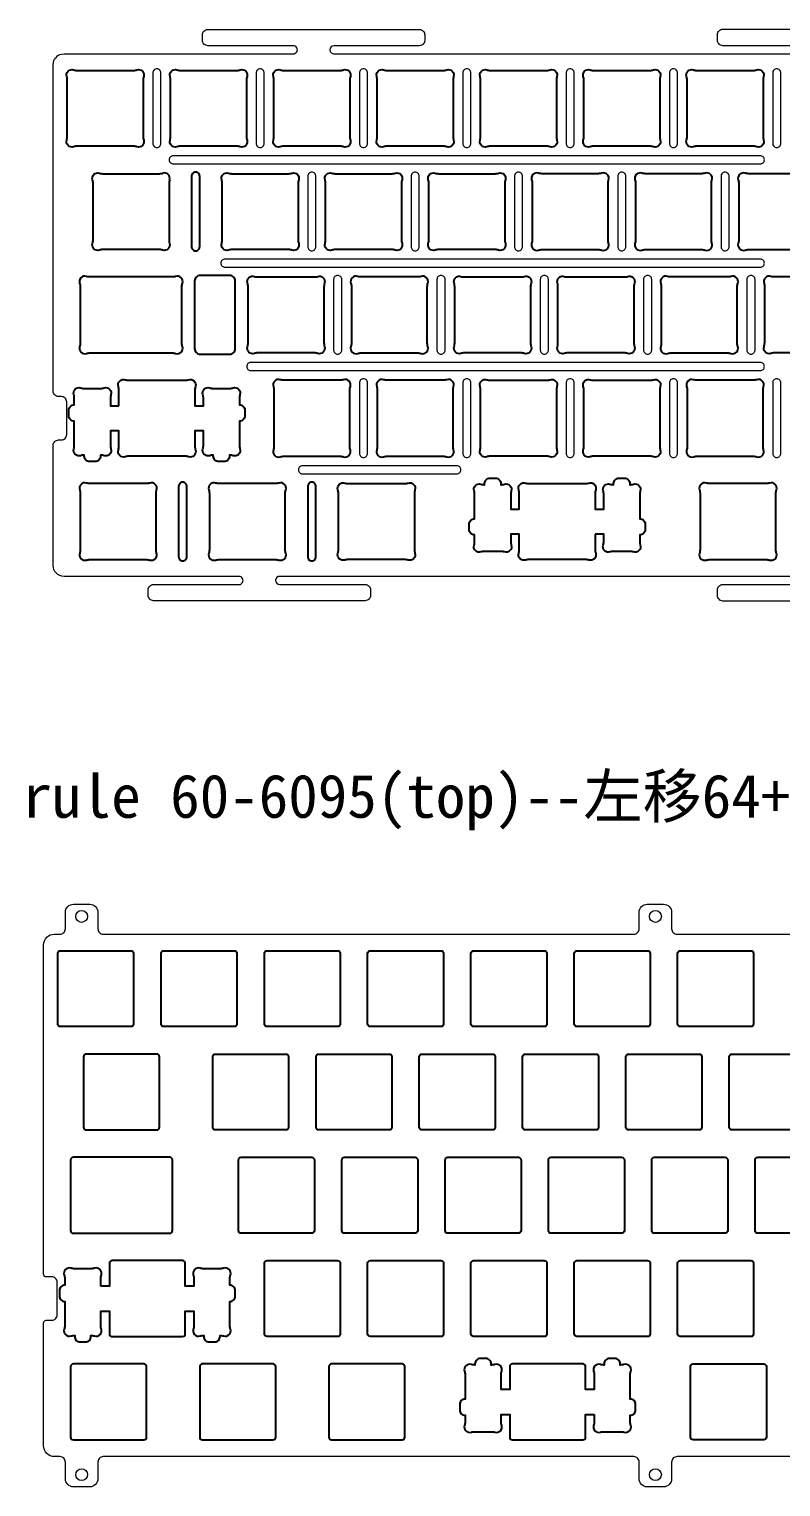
# Model space of a CAD drawing. Header units: millimetres. Extents: x 3201 to 5715, y 849 to 1652.
# Drawn here: x 4576.8 to 4715.4, y 1210.3 to 1479.1 of the extents above; entities that cross this region are included whole.
import ezdxf

# ---------------------------------------------------------------- set-up
doc = ezdxf.new("R2010")
doc.units = ezdxf.units.MM
doc.layers.add('1', color=7, linetype='Continuous', lineweight=0)
doc.layers.add('定位板 v10 v5 v1_定位板 v10 v5_定位板 v9_Sketch2', color=7, linetype='Continuous')
doc.styles.add('MtXpl_', font='')
doc.styles.get('MtXpl_').set_extended_font_data('SimSun')

msp = doc.modelspace()

# ---------------------------------------------------------------- linework, layer by layer
at = {"color": 7}
for p, q in [((4693.05, 1412.52), (4693.05, 1402.08)), ((4691.29, 1250.19), (4691.29, 1239.75))]:
    msp.add_line(p, q, dxfattribs=at)
for points in [[(4585.58, 1457.45, 0.078597), (4584.97, 1457.35, -0.612516), (4583.71, 1458.61, 0.078597), (4583.8, 1459.23), (4583.8, 1469.67, 0.095705), (4583.71, 1470.29, -0.612516), (4584.97, 1471.55, 0.078597), (4585.58, 1471.45), (4596.02, 1471.45, 0.078597), (4596.64, 1471.55, -0.612516), (4597.9, 1470.29, 0.078597), (4597.8, 1469.67), (4597.8, 1459.23, 0.078597), (4597.9, 1458.61, -0.612516), (4596.64, 1457.35, 0.078597), (4596.02, 1457.45)], [(4604.02, 1471.55, 0.078597), (4604.63, 1471.45), (4615.07, 1471.45, 0.078597), (4615.69, 1471.55, -0.612516), (4616.95, 1470.29, 0.078597), (4616.85, 1469.67), (4616.85, 1459.23, 0.078597), (4616.95, 1458.61, -0.612516), (4615.69, 1457.35, 0.078597), (4615.07, 1457.45), (4604.63, 1457.45, 0.078597), (4604.02, 1457.35, -0.612516), (4602.76, 1458.61, 0.078597), (4602.85, 1459.23), (4602.85, 1469.67, 0.078597), (4602.76, 1470.29, -0.612516)], [(4634.74, 1457.35, 0.078597), (4634.12, 1457.45), (4623.68, 1457.45, 0.078597), (4623.07, 1457.35, -0.612516), (4621.81, 1458.61, 0.078597), (4621.9, 1459.23), (4621.9, 1469.67, 0.078597), (4621.81, 1470.29, -0.612516), (4623.07, 1471.55, 0.078597), (4623.68, 1471.45), (4634.12, 1471.45, 0.078597), (4634.74, 1471.55, -0.612516), (4636, 1470.29, 0.078597), (4635.9, 1469.67), (4635.9, 1459.23, 0.078597), (4636, 1458.61, -0.612516)], [(4655.05, 1470.29, 0.078597), (4654.95, 1469.67), (4654.95, 1459.23, 0.078597), (4655.05, 1458.61, -0.612516), (4653.79, 1457.35, 0.078597), (4653.17, 1457.45), (4642.73, 1457.45, 0.078597), (4642.12, 1457.35, -0.612516), (4640.86, 1458.61, 0.078597), (4640.95, 1459.23), (4640.95, 1469.67, 0.078597), (4640.86, 1470.29, -0.612516), (4642.12, 1471.55, 0.078597), (4642.73, 1471.45), (4653.17, 1471.45, 0.078597), (4653.79, 1471.55, -0.612516)], [(4661.78, 1457.45, 0.078597), (4661.17, 1457.35, -0.612516), (4659.91, 1458.61, 0.078597), (4660, 1459.23), (4660, 1469.67, 0.078597), (4659.91, 1470.29, -0.612516), (4661.17, 1471.55, 0.078597), (4661.78, 1471.45), (4672.22, 1471.45, 0.078597), (4672.84, 1471.55, -0.612516), (4674.1, 1470.29, 0.095705), (4674, 1469.67), (4674, 1459.23, 0.078597), (4674.1, 1458.61, -0.612516), (4672.84, 1457.35, 0.078597), (4672.22, 1457.45)], [(4693.15, 1470.29, 0.078597), (4693.05, 1469.67), (4693.05, 1459.23, 0.078597), (4693.15, 1458.61, -0.612516), (4691.89, 1457.35, 0.078597), (4691.27, 1457.45), (4680.83, 1457.45, 0.078597), (4680.21, 1457.35, -0.612516), (4678.95, 1458.61, 0.078597), (4679.05, 1459.23), (4679.05, 1469.67, 0.078597), (4678.95, 1470.29, -0.612516), (4680.21, 1471.55, 0.078597), (4680.83, 1471.45), (4691.27, 1471.45, 0.078597), (4691.89, 1471.55, -0.612516)], [(4710.94, 1457.35, 0.078597), (4710.32, 1457.45), (4699.88, 1457.45, 0.078597), (4699.26, 1457.35, -0.612516), (4698, 1458.61, 0.078597), (4698.1, 1459.23), (4698.1, 1469.67, 0.078597), (4698, 1470.29, -0.612516), (4699.26, 1471.55, 0.078597), (4699.88, 1471.45), (4710.32, 1471.45, 0.078597), (4710.94, 1471.55, -0.612516), (4712.2, 1470.29, 0.078597), (4712.1, 1469.67), (4712.1, 1459.23, 0.078597), (4712.2, 1458.61, -0.612516)], [(4613.54, 1452.5, 0.078597), (4614.16, 1452.4), (4624.6, 1452.4, 0.078597), (4625.22, 1452.5, -0.612516), (4626.48, 1451.24, 0.078597), (4626.38, 1450.62), (4626.38, 1440.18, 0.078597), (4626.48, 1439.56, -0.612516), (4625.22, 1438.3, 0.078597), (4624.6, 1438.4), (4614.16, 1438.4, 0.078597), (4613.54, 1438.3, -0.612516), (4612.28, 1439.56, 0.078597), (4612.38, 1440.18), (4612.38, 1450.62, 0.078597), (4612.28, 1451.24, -0.612516)], [(4632.59, 1452.5, 0.078597), (4633.21, 1452.4), (4643.65, 1452.4, 0.078597), (4644.27, 1452.5, -0.612516), (4645.53, 1451.24, 0.078597), (4645.43, 1450.62), (4645.43, 1440.18, 0.078597), (4645.53, 1439.56, -0.612516), (4644.27, 1438.3, 0.078597), (4643.65, 1438.4), (4633.21, 1438.4, 0.078597), (4632.59, 1438.3, -0.612516), (4631.33, 1439.56, 0.078597), (4631.43, 1440.18), (4631.43, 1450.62, 0.078597), (4631.33, 1451.24, -0.612516)], [(4664.58, 1451.24, 0.078597), (4664.48, 1450.62), (4664.48, 1440.18, 0.078597), (4664.58, 1439.56, -0.612516), (4663.32, 1438.3, 0.078597), (4662.7, 1438.4), (4652.26, 1438.4, 0.078597), (4651.64, 1438.3, -0.612516), (4650.38, 1439.56, 0.078597), (4650.48, 1440.18), (4650.48, 1450.62, 0.078597), (4650.38, 1451.24, -0.612516), (4651.64, 1452.5, 0.078597), (4652.26, 1452.4), (4662.7, 1452.4, 0.078597), (4663.32, 1452.5, -0.612516)], [(4683.63, 1451.24, 0.612516), (4682.37, 1452.5, -0.078597), (4681.75, 1452.4), (4671.31, 1452.4, -0.078597), (4670.69, 1452.5, 0.612516), (4669.43, 1451.24, -0.078597), (4669.53, 1450.62), (4669.53, 1440.18, -0.078597), (4669.43, 1439.56, 0.612516), (4670.69, 1438.3, -0.078597), (4671.31, 1438.4), (4681.75, 1438.4, -0.078597), (4682.37, 1438.3, 0.612516), (4683.63, 1439.56, -0.078597), (4683.53, 1440.18), (4683.53, 1450.62, -0.078597)], [(4702.68, 1451.24, 0.612516), (4701.42, 1452.5, -0.078597), (4700.8, 1452.4), (4690.36, 1452.4, -0.078597), (4689.74, 1452.5, 0.612516), (4688.48, 1451.24, -0.078597), (4688.58, 1450.62), (4688.58, 1440.18, -0.078597), (4688.48, 1439.56, 0.612516), (4689.74, 1438.3, -0.078597), (4690.36, 1438.4), (4700.8, 1438.4, -0.078597), (4701.42, 1438.3, 0.612516), (4702.68, 1439.56, -0.078597), (4702.58, 1440.18), (4702.58, 1450.62, -0.078597)], [(4707.53, 1439.56, 0.612516), (4708.79, 1438.3, -0.078597), (4709.41, 1438.4), (4719.85, 1438.4, -0.078597), (4720.46, 1438.3, 0.612516), (4721.72, 1439.56, -0.078597), (4721.63, 1440.18), (4721.63, 1450.62, -0.078597), (4721.72, 1451.24, 0.612516), (4720.46, 1452.5, -0.078597), (4719.85, 1452.4), (4709.41, 1452.4, -0.078597), (4708.79, 1452.5, 0.612516), (4707.53, 1451.24, -0.078597), (4707.63, 1450.62), (4707.63, 1440.18, -0.078597)], [(4603.17, 1419.35, -0.078597), (4603.78, 1419.25, 0.612516), (4605.04, 1420.51, -0.078597), (4604.95, 1421.13), (4604.95, 1431.57, -0.078597), (4605.04, 1432.19, 0.612516), (4603.78, 1433.45, -0.078597), (4603.17, 1433.35), (4587.96, 1433.35, -0.078597), (4587.34, 1433.45, 0.612516), (4586.08, 1432.19, -0.078597), (4586.18, 1431.57), (4586.18, 1421.13, -0.078597), (4586.08, 1420.51, 0.612516), (4587.34, 1419.25, -0.078597), (4587.96, 1419.35)], [(4631.24, 1420.51, -0.612516), (4629.98, 1419.25, 0.078597), (4629.36, 1419.35), (4618.92, 1419.35, 0.078597), (4618.3, 1419.25, -0.612516), (4617.04, 1420.51, 0.078597), (4617.14, 1421.13), (4617.14, 1431.57, 0.078597), (4617.04, 1432.19, -0.612516), (4618.3, 1433.45, 0.078597), (4618.92, 1433.35), (4629.36, 1433.35, 0.078597), (4629.98, 1433.45, -0.612516), (4631.24, 1432.19, 0.078597), (4631.14, 1431.57), (4631.14, 1421.13, 0.078597)], [(4637.35, 1433.45, 0.612516), (4636.09, 1432.19, -0.078597), (4636.19, 1431.57), (4636.19, 1421.13, -0.078597), (4636.09, 1420.51, 0.612516), (4637.35, 1419.25, -0.078597), (4637.97, 1419.35), (4648.41, 1419.35, -0.078597), (4649.03, 1419.25, 0.612516), (4650.29, 1420.51, -0.078597), (4650.19, 1421.13), (4650.19, 1431.57, -0.078597), (4650.29, 1432.19, 0.612516), (4649.03, 1433.45, -0.078597), (4648.41, 1433.35), (4637.97, 1433.35, -0.078597)], [(4687.13, 1419.25, 0.078597), (4686.51, 1419.35), (4676.07, 1419.35, 0.078597), (4675.45, 1419.25, -0.612516), (4674.19, 1420.51, 0.078597), (4674.29, 1421.13), (4674.29, 1431.57, 0.078597), (4674.19, 1432.19, -0.612516), (4675.45, 1433.45, 0.078597), (4676.07, 1433.35), (4686.51, 1433.35, 0.078597), (4687.13, 1433.45, -0.612516), (4688.39, 1432.19, 0.078597), (4688.29, 1431.57), (4688.29, 1421.13, 0.078597), (4688.39, 1420.51, -0.612516)], [(4707.44, 1432.19, 0.612516), (4706.18, 1433.45, -0.078597), (4705.56, 1433.35), (4695.12, 1433.35, -0.078597), (4694.5, 1433.45, 0.612516), (4693.24, 1432.19, -0.078597), (4693.34, 1431.57), (4693.34, 1421.13, -0.078597), (4693.24, 1420.51, 0.612516), (4694.5, 1419.25, -0.078597), (4695.12, 1419.35), (4705.56, 1419.35, -0.078597), (4706.18, 1419.25, 0.612516), (4707.44, 1420.51, -0.078597), (4707.34, 1421.13), (4707.34, 1431.57, -0.078597)], [(4636, 1413.14, 0.612516), (4634.74, 1414.4, -0.078597), (4634.12, 1414.3), (4623.68, 1414.3, -0.078597), (4623.07, 1414.4, 0.612516), (4621.81, 1413.14, -0.078597), (4621.9, 1412.52), (4621.9, 1402.08, -0.078597), (4621.81, 1401.46, 0.612516), (4623.07, 1400.2, -0.078597), (4623.68, 1400.3), (4634.12, 1400.3, -0.078597), (4634.74, 1400.2, 0.612516), (4636, 1401.46, -0.078597), (4635.9, 1402.08), (4635.9, 1412.52, -0.078597)], [(4655.05, 1413.14, 0.612516), (4653.79, 1414.4, -0.078597), (4653.17, 1414.3), (4642.73, 1414.3, -0.078597), (4642.12, 1414.4, 0.612516), (4640.86, 1413.14, -0.078597), (4640.95, 1412.52), (4640.95, 1402.08, -0.078597), (4640.86, 1401.46, 0.612516), (4642.12, 1400.2, -0.078597), (4642.73, 1400.3), (4653.17, 1400.3, -0.078597), (4653.79, 1400.2, 0.612516), (4655.05, 1401.46, -0.078597), (4654.95, 1402.08), (4654.95, 1412.52, -0.078597)], [(4674.1, 1413.14, 0.078597), (4674, 1412.52), (4674, 1402.08, 0.078597), (4674.1, 1401.46, -0.612516), (4672.84, 1400.2, 0.078597), (4672.22, 1400.3), (4661.78, 1400.3, 0.078597), (4661.17, 1400.2, -0.612516), (4659.91, 1401.46, 0.078597), (4660, 1402.08), (4660, 1412.52, 0.078597), (4659.91, 1413.14, -0.612516), (4661.17, 1414.4, 0.078597), (4661.78, 1414.3), (4672.22, 1414.3, 0.078597), (4672.84, 1414.4, -0.612516)], [(4710.94, 1400.2, 0.612516), (4712.2, 1401.46, -0.078597), (4712.1, 1402.08), (4712.1, 1412.52, -0.078597), (4712.2, 1413.14, 0.612516), (4710.94, 1414.4, -0.078597), (4710.32, 1414.3), (4699.88, 1414.3, -0.078597), (4699.27, 1414.4, 0.612516), (4698.01, 1413.14, -0.078597), (4698.1, 1412.52), (4698.1, 1402.08, -0.078597), (4698.01, 1401.46, 0.612516), (4699.27, 1400.2, -0.078597), (4699.88, 1400.3), (4710.32, 1400.3, -0.078597)], [(4600.28, 1394.09, 0.612516), (4599.02, 1395.35, -0.078597), (4598.4, 1395.25), (4587.96, 1395.25, -0.078597), (4587.35, 1395.35, 0.612516), (4586.09, 1394.09, -0.078597), (4586.18, 1393.47), (4586.18, 1383.03, -0.078597), (4586.09, 1382.41, 0.612516), (4587.35, 1381.15, -0.078597), (4587.96, 1381.25), (4598.4, 1381.25, -0.078597), (4599.02, 1381.15, 0.612516), (4600.28, 1382.41, -0.078597), (4600.18, 1383.03), (4600.18, 1393.47, -0.078597)], [(4604.34, 1381.75, 0.414214), (4605.09, 1381, 0.414214), (4605.84, 1381.75), (4605.84, 1394.75, 0.414214), (4605.09, 1395.5, 0.414214), (4604.34, 1394.75)], [(4624.09, 1394.09, 0.612516), (4622.83, 1395.35, -0.078597), (4622.22, 1395.25), (4611.77, 1395.25, -0.078597), (4611.16, 1395.35, 0.612516), (4609.9, 1394.09, -0.078597), (4610, 1393.47), (4610, 1383.03, -0.078597), (4609.9, 1382.41, 0.612516), (4611.16, 1381.15, -0.078597), (4611.77, 1381.25), (4622.22, 1381.25, -0.078597), (4622.83, 1381.15, 0.612516), (4624.09, 1382.41, -0.078597), (4624, 1383.03), (4624, 1393.47, -0.078597)], [(4628.15, 1394.75), (4628.15, 1381.75, 0.414214), (4628.9, 1381, 0.414214), (4629.65, 1381.75), (4629.65, 1394.75, 0.414214), (4628.9, 1395.5, 0.414214)], [(4633.71, 1382.41, 0.078597), (4633.81, 1383.03), (4633.81, 1393.47, 0.078597), (4633.71, 1394.09, -0.612516), (4634.97, 1395.35, 0.078597), (4635.59, 1395.25), (4646.03, 1395.25, 0.078597), (4646.65, 1395.35, -0.612516), (4647.91, 1394.09, 0.078597), (4647.81, 1393.47), (4647.81, 1383.03, 0.078597), (4647.91, 1382.41, -0.612516), (4646.65, 1381.15, 0.078597), (4646.03, 1381.25), (4635.59, 1381.25, 0.078597), (4634.97, 1381.15, -0.612516)], [(4714.58, 1394.09, 0.612516), (4713.32, 1395.35, -0.078597), (4712.7, 1395.25), (4702.26, 1395.25, -0.078597), (4701.65, 1395.35, 0.612516), (4700.39, 1394.09, -0.078597), (4700.48, 1393.47), (4700.48, 1383.03, -0.078597), (4700.39, 1382.41, 0.612516), (4701.65, 1381.15, -0.078597), (4702.26, 1381.25), (4712.7, 1381.25, -0.078597), (4713.32, 1381.15, 0.612516), (4714.58, 1382.41, -0.078597), (4714.48, 1383.03), (4714.48, 1393.47, -0.078597)], [(4603.19, 1257.52), (4603.19, 1270.52, 0.414214), (4602.69, 1271.02), (4584.92, 1271.02, 0.414214), (4584.42, 1270.52), (4584.42, 1257.52, 0.414214), (4584.92, 1257.02), (4602.69, 1257.02, 0.414214)]]:
    msp.add_lwpolyline(points, format="xyb", close=True, dxfattribs=at)
for points in [[(4602.57, 1450.62), (4602.57, 1440.18, 0.078597), (4602.66, 1439.56, -0.612516), (4601.4, 1438.3, 0.078597), (4600.79, 1438.4), (4590.34, 1438.4, 0.078597), (4589.73, 1438.3, -0.612516), (4588.47, 1439.56, 0.078597), (4588.57, 1440.18), (4588.57, 1450.62, 0.078597), (4588.47, 1451.24, -0.612516), (4589.73, 1452.5, 0.078597), (4590.34, 1452.4), (4600.79, 1452.4, 0.078597), (4601.4, 1452.5)], [(4669.24, 1431.57), (4669.24, 1421.13, 0.078597), (4669.34, 1420.51, -0.612516), (4668.08, 1419.25, 0.078597), (4667.46, 1419.35), (4657.02, 1419.35, 0.078597), (4656.4, 1419.25, -0.612516), (4655.14, 1420.51, 0.078597), (4655.24, 1421.13), (4655.24, 1431.57, 0.078597), (4655.14, 1432.19, -0.612516), (4656.4, 1433.45, 0.078597), (4657.02, 1433.35), (4667.46, 1433.35, 0.078597), (4668.08, 1433.45, -0.612516), (4669.34, 1432.19, 0.078597), (4669.24, 1431.57)], [(4726.39, 1431.57, -0.078597), (4726.49, 1432.19, 0.612516), (4725.23, 1433.45, -0.078597), (4724.61, 1433.35), (4714.17, 1433.35, -0.078597), (4713.55, 1433.45, 0.612516), (4712.29, 1432.19, -0.078597), (4712.39, 1431.57), (4712.39, 1421.13)], [(4726.39, 1431.57), (4726.39, 1421.13, 0.078597), (4726.49, 1420.51, -0.612516), (4725.23, 1419.25, 0.078597), (4724.61, 1419.35), (4714.17, 1419.35, 0.078597), (4713.55, 1419.25, -0.612516), (4712.29, 1420.51, 0.078597), (4712.39, 1421.13)], [(4693.05, 1402.08, 0.078597), (4693.15, 1401.46, -0.612516), (4691.89, 1400.2, 0.078597), (4691.27, 1400.3), (4680.83, 1400.3, 0.078597), (4680.22, 1400.2, -0.612516), (4678.96, 1401.46, 0.078597), (4679.05, 1402.08), (4679.05, 1412.52, 0.078597), (4678.96, 1413.14, -0.612516), (4680.22, 1414.4, 0.078597), (4680.83, 1414.3), (4691.27, 1414.3, 0.078597), (4691.89, 1414.4, -0.612516), (4693.15, 1413.14, 0.078597), (4693.05, 1412.52)]]:
    msp.add_lwpolyline(points, format="xyb", dxfattribs=at)
at = {"color": 7, "linetype": 'Continuous'}
msp.add_lwpolyline([(4608.22, 1451.93, 0.414214), (4607.47, 1452.68, 0.414214), (4606.72, 1451.93), (4606.72, 1438.93, 0.414214), (4607.47, 1438.18, 0.414214), (4608.22, 1438.93)], format="xyb", close=True, dxfattribs=at)
msp.add_lwpolyline([(4608.29, 1433.63, 0.414214), (4607.29, 1432.63), (4607.29, 1420.13, 0.414214), (4608.29, 1419.13), (4613.79, 1419.13, 0.414214), (4614.79, 1420.13), (4614.79, 1432.63, 0.414214), (4613.79, 1433.63)], format="xyb", close=True)
at = {"color": 0}
for points in [[(4593.33, 1409.6), (4593.33, 1412.52, 0.078597), (4593.23, 1413.14, -0.612516), (4594.49, 1414.4, 0.078597), (4595.11, 1414.3), (4605.55, 1414.3, 0.078597), (4606.17, 1414.4, -0.612516), (4607.43, 1413.14, 0.078597), (4607.33, 1412.52), (4607.33, 1409.6), (4608.9, 1409.6), (4608.9, 1411.02, 0.078597), (4608.81, 1411.64, -0.612516), (4610.07, 1412.9, 0.078597), (4610.68, 1412.8), (4613.77, 1412.8, 0.078597), (4614.39, 1412.9, -0.612516), (4615.65, 1411.64, 0.078597), (4615.55, 1411.02), (4615.55, 1409.77, -0.414214), (4616.55, 1408.77), (4616.55, 1407.77, -0.414214), (4615.55, 1406.77), (4615.55, 1402.28, 0.078597), (4615.65, 1401.66, -0.612516), (4614.39, 1400.4, 0.078597), (4613.77, 1400.5), (4613.73, 1400.5), (4613.73, 1400.3, -0.414214), (4612.73, 1399.3), (4611.73, 1399.3, -0.414214), (4610.73, 1400.3), (4610.73, 1400.5), (4610.68, 1400.5, 0.078597), (4610.07, 1400.4, -0.612516), (4608.81, 1401.66, 0.078597), (4608.9, 1402.28), (4608.9, 1405), (4607.33, 1405), (4607.33, 1402.08, 0.078597), (4607.43, 1401.46, -0.612516), (4606.17, 1400.2, 0.078597), (4605.55, 1400.3), (4595.11, 1400.3, 0.078597), (4594.49, 1400.2, -0.612516), (4593.23, 1401.46, 0.078597), (4593.33, 1402.08), (4593.33, 1405), (4591.75, 1405), (4591.75, 1402.28, 0.078597), (4591.85, 1401.66, -0.612516), (4590.59, 1400.4, 0.078597), (4589.97, 1400.5), (4589.93, 1400.5), (4589.93, 1400.3, -0.414214), (4588.93, 1399.3), (4587.93, 1399.3, -0.414214), (4586.93, 1400.3), (4586.93, 1400.5), (4586.88, 1400.5, 0.078597), (4586.27, 1400.4, -0.612516), (4585.01, 1401.66, 0.078597), (4585.1, 1402.28), (4585.1, 1406.77, -0.414214), (4584.1, 1407.77), (4584.1, 1408.77, -0.414214), (4585.1, 1409.77), (4585.1, 1411.02, 0.078597), (4585.01, 1411.64, -0.612516), (4586.27, 1412.9, 0.078597), (4586.88, 1412.8), (4589.97, 1412.8, 0.078597), (4590.59, 1412.9, -0.612516), (4591.85, 1411.64, 0.078597), (4591.75, 1411.02), (4591.75, 1409.6)], [(4681.15, 1385.95), (4681.15, 1383.03, 0.078597), (4681.24, 1382.41, -0.612516), (4679.98, 1381.15, 0.078597), (4679.37, 1381.25), (4668.92, 1381.25, 0.078597), (4668.31, 1381.15, -0.612516), (4667.05, 1382.41, 0.078597), (4667.15, 1383.03), (4667.15, 1385.95), (4665.57, 1385.95), (4665.57, 1384.53, 0.078597), (4665.67, 1383.91, -0.612516), (4664.41, 1382.65, 0.078597), (4663.79, 1382.75), (4660.7, 1382.75, 0.078597), (4660.08, 1382.65, -0.612516), (4658.82, 1383.91, 0.078597), (4658.92, 1384.53), (4658.92, 1385.78, -0.414214), (4657.92, 1386.78), (4657.92, 1387.78, -0.414214), (4658.92, 1388.78), (4658.92, 1393.27, 0.078597), (4658.82, 1393.89, -0.612516), (4660.08, 1395.15, 0.078597), (4660.7, 1395.05), (4660.75, 1395.05), (4660.75, 1395.25, -0.414214), (4661.75, 1396.25), (4662.75, 1396.25, -0.414214), (4663.75, 1395.25), (4663.75, 1395.05), (4663.79, 1395.05, 0.078597), (4664.41, 1395.15, -0.612516), (4665.67, 1393.89, 0.078597), (4665.57, 1393.27), (4665.57, 1390.55), (4667.15, 1390.55), (4667.15, 1393.47, 0.078597), (4667.05, 1394.09, -0.612516), (4668.31, 1395.35, 0.078597), (4668.92, 1395.25), (4679.37, 1395.25, 0.078597), (4679.98, 1395.35, -0.612516), (4681.24, 1394.09, 0.078597), (4681.15, 1393.47), (4681.15, 1390.55), (4682.72, 1390.55), (4682.72, 1393.27, 0.078597), (4682.62, 1393.89, -0.612516), (4683.88, 1395.15, 0.078597), (4684.5, 1395.05), (4684.55, 1395.05), (4684.55, 1395.25, -0.414214), (4685.55, 1396.25), (4686.55, 1396.25, -0.414214), (4687.55, 1395.25), (4687.55, 1395.05), (4687.59, 1395.05, 0.078597), (4688.21, 1395.15, -0.612516), (4689.47, 1393.89, 0.078597), (4689.37, 1393.27), (4689.37, 1388.78, -0.414214), (4690.37, 1387.78), (4690.37, 1386.78, -0.414214), (4689.37, 1385.78), (4689.37, 1384.53, 0.078597), (4689.47, 1383.91, -0.612516), (4688.21, 1382.65, 0.078597), (4687.59, 1382.75), (4684.5, 1382.75, 0.078597), (4683.88, 1382.65, -0.612516), (4682.62, 1383.91, 0.078597), (4682.72, 1384.53), (4682.72, 1385.95)]]:
    msp.add_lwpolyline(points, format="xyb", close=True, dxfattribs=at)
at = {"color": 7}
for centre, radius, start, end in [((4601.71, 1451.55), 1, 342.0237, 107.9763), ((4604.57, 1450.62), 2, 162.0237, 180)]:
    msp.add_arc(centre, radius, start, end, dxfattribs=at)
at = {"layer": '1'}
for points in [[(4720.46, 1378.15), (4622.97, 1378.15, 0.999996), (4622.97, 1376.65), (4638.72, 1376.65, -0.414214), (4639.72, 1375.65), (4639.72, 1374.65, -0.414214), (4638.72, 1373.65), (4599.72, 1373.65, -0.414214), (4598.72, 1374.65), (4598.72, 1375.65, -0.414214), (4599.72, 1376.65), (4615.47, 1376.65, 1.006341), (4615.47, 1378.15), (4583.2, 1378.15, -0.414214), (4581.2, 1380.15), (4581.2, 1402.3, -0.414214), (4582.2, 1403.3), (4582.7, 1403.3, 0.414214), (4583.7, 1404.3), (4583.7, 1410.3, 0.414214), (4582.7, 1411.3), (4582.2, 1411.3, -0.414214), (4581.2, 1412.3), (4581.2, 1472.5, -0.414214), (4583.2, 1474.5), (4625.47, 1474.5, 1.006341), (4625.47, 1476), (4609.72, 1476, -0.414214), (4608.72, 1477), (4608.72, 1478, -0.414214), (4609.72, 1479), (4648.72, 1479, -0.414214), (4649.72, 1478), (4649.72, 1477, -0.414214), (4648.72, 1476), (4632.97, 1476, 0.999996), (4632.97, 1474.5), (4720.46, 1474.5, 1.004198)], [(4720.46, 1476), (4704.71, 1476, -0.414214), (4703.71, 1477), (4703.71, 1478.05, -0.414214), (4704.71, 1479.05), (4743.71, 1479.05, -0.414214)], [(4743.71, 1373.6), (4704.71, 1373.6, -0.428049), (4703.71, 1374.65), (4703.71, 1375.65, -0.414214), (4704.71, 1376.65), (4720.46, 1376.65, 1.06449)], [(4748.65, 1215.82), (4696.25, 1215.82, 0.414214), (4695.25, 1214.82), (4695.25, 1211.75, -0.414214), (4693.75, 1210.25), (4690.75, 1210.25, -0.414214), (4689.25, 1211.75), (4689.25, 1214.82, 0.414214), (4688.25, 1215.82), (4590.45, 1215.82, 0.414214), (4589.45, 1214.82), (4589.45, 1211.75, -0.414214), (4587.95, 1210.25), (4584.95, 1210.25, -0.414214), (4583.45, 1211.75), (4583.45, 1214.82, 0.414214), (4582.45, 1215.82), (4581.44, 1215.82, -0.414214), (4579.44, 1217.82), (4579.44, 1240.47, -0.414214), (4579.94, 1240.97), (4580.94, 1240.97, 0.414214), (4581.94, 1241.97), (4581.94, 1247.97, 0.414214), (4580.94, 1248.97), (4579.94, 1248.97, -0.414214), (4579.44, 1249.47), (4579.44, 1310.17, -0.414214), (4581.44, 1312.17), (4582.45, 1312.17, 0.414214), (4583.45, 1313.17), (4583.45, 1316.19, -0.414214), (4584.95, 1317.69), (4587.95, 1317.69, -0.414214), (4589.45, 1316.19), (4589.45, 1313.17, 0.414214), (4590.45, 1312.17), (4688.25, 1312.17, 0.414214), (4689.25, 1313.17), (4689.25, 1316.19, -0.414214), (4690.75, 1317.69), (4693.75, 1317.69, -0.414214), (4695.25, 1316.19), (4695.25, 1313.17, 0.414214), (4696.25, 1312.17), (4748.65, 1312.17, 0.414214)]]:
    msp.add_lwpolyline(points, format="xyb", dxfattribs=at)
at = {"layer": '1', "color": 7, "linetype": 'Continuous', "lineweight": 18}
for points in [[(4599.58, 1457.98, 0.414214), (4600.33, 1457.23, 0.414214), (4601.08, 1457.98), (4601.08, 1470.98, 0.414214), (4600.33, 1471.73, 0.414214), (4599.58, 1470.98)], [(4618.63, 1470.98), (4618.63, 1457.98, 0.414214), (4619.38, 1457.23, 0.414214), (4620.13, 1457.98), (4620.13, 1470.98, 0.414214), (4619.38, 1471.73, 0.414214)], [(4637.68, 1470.98), (4637.68, 1457.98, 0.414214), (4638.43, 1457.23, 0.414214), (4639.18, 1457.98), (4639.18, 1470.98, 0.414214), (4638.43, 1471.73, 0.414214)], [(4656.73, 1470.98), (4656.73, 1457.98, 0.414214), (4657.48, 1457.23, 0.414214), (4658.23, 1457.98), (4658.23, 1470.98, 0.414214), (4657.48, 1471.73, 0.414214)], [(4675.78, 1470.98), (4675.78, 1457.98, 0.414214), (4676.53, 1457.23, 0.414214), (4677.28, 1457.98), (4677.28, 1470.98, 0.414214), (4676.53, 1471.73, 0.414214)], [(4694.83, 1470.98), (4694.83, 1457.98, 0.414214), (4695.58, 1457.23, 0.414214), (4696.33, 1457.98), (4696.33, 1470.98, 0.414214), (4695.58, 1471.73, 0.414214)], [(4713.88, 1470.98), (4713.88, 1457.98, 0.414214), (4714.63, 1457.23, 0.414214), (4715.38, 1457.98), (4715.38, 1470.98, 0.414214), (4714.63, 1471.73, 0.414214)], [(4603.35, 1454.2), (4711.6, 1454.2, 0.414214), (4712.35, 1454.95, 0.414214), (4711.6, 1455.7), (4603.35, 1455.7, 0.414214), (4602.6, 1454.95, 0.414214)], [(4628.15, 1438.93, 0.414214), (4628.9, 1438.18, 0.414214), (4629.65, 1438.93), (4629.65, 1451.93, 0.414214), (4628.9, 1452.68, 0.414214), (4628.15, 1451.93)], [(4647.2, 1451.93), (4647.2, 1438.93, 0.414214), (4647.95, 1438.18, 0.414214), (4648.7, 1438.93), (4648.7, 1451.93, 0.414214), (4647.95, 1452.68, 0.414214)], [(4666.25, 1451.93), (4666.25, 1438.93, 0.414214), (4667, 1438.18, 0.414214), (4667.75, 1438.93), (4667.75, 1451.93, 0.414214), (4667, 1452.68, 0.414214)], [(4685.3, 1451.93), (4685.3, 1438.93, 0.414214), (4686.05, 1438.18, 0.414214), (4686.8, 1438.93), (4686.8, 1451.93, 0.414214), (4686.05, 1452.68, 0.414214)], [(4704.35, 1451.93), (4704.35, 1438.93, 0.414214), (4705.1, 1438.18, 0.414214), (4705.85, 1438.93), (4705.85, 1451.93, 0.414214), (4705.1, 1452.68, 0.414214)], [(4612.88, 1436.65, 0.414214), (4612.13, 1435.9, 0.414214), (4612.88, 1435.15), (4711.6, 1435.15, 0.414214), (4712.35, 1435.9, 0.414214), (4711.6, 1436.65)], [(4632.92, 1432.88), (4632.92, 1419.88, 0.414214), (4633.67, 1419.13, 0.414214), (4634.42, 1419.88), (4634.42, 1432.88, 0.414214), (4633.67, 1433.63, 0.414214)], [(4651.97, 1432.88), (4651.97, 1419.88, 0.414214), (4652.72, 1419.13, 0.414214), (4653.47, 1419.88), (4653.47, 1432.88, 0.414214), (4652.72, 1433.63, 0.414214)], [(4671.02, 1432.88), (4671.02, 1419.88, 0.414214), (4671.77, 1419.13, 0.414214), (4672.52, 1419.88), (4672.52, 1432.88, 0.414214), (4671.77, 1433.63, 0.414214)], [(4690.07, 1432.88), (4690.07, 1419.88, 0.414214), (4690.82, 1419.13, 0.414214), (4691.57, 1419.88), (4691.57, 1432.88, 0.414214), (4690.82, 1433.63, 0.414214)], [(4709.12, 1432.88), (4709.12, 1419.88, 0.414214), (4709.87, 1419.13, 0.414214), (4710.62, 1419.88), (4710.62, 1432.88, 0.414214), (4709.87, 1433.63, 0.414214)], [(4617.64, 1416.1), (4711.6, 1416.1, 0.414214), (4712.35, 1416.85, 0.414214), (4711.6, 1417.6), (4617.64, 1417.6, 0.414214), (4616.89, 1416.85, 0.414214)], [(4637.68, 1413.83), (4637.68, 1400.83, 0.414214), (4638.43, 1400.08, 0.414214), (4639.18, 1400.83), (4639.18, 1413.83, 0.414214), (4638.43, 1414.58, 0.414214)], [(4656.73, 1413.83), (4656.73, 1400.83, 0.414214), (4657.48, 1400.08, 0.414214), (4658.23, 1400.83), (4658.23, 1413.83, 0.414214), (4657.48, 1414.58, 0.414214)], [(4675.78, 1413.83), (4675.78, 1400.83, 0.414214), (4676.53, 1400.08, 0.414214), (4677.28, 1400.83), (4677.28, 1413.83, 0.414214), (4676.53, 1414.58, 0.414214)], [(4694.83, 1413.83), (4694.83, 1400.83, 0.414214), (4695.58, 1400.08, 0.414214), (4696.33, 1400.83), (4696.33, 1413.83, 0.414214), (4695.58, 1414.58, 0.414214)], [(4713.88, 1413.83), (4713.88, 1400.83, 0.414214), (4714.63, 1400.08, 0.414214), (4715.38, 1400.83), (4715.38, 1413.83, 0.414214), (4714.63, 1414.58, 0.414214)], [(4627.17, 1397.05), (4655.64, 1397.05, 0.414214), (4656.39, 1397.8, 0.414214), (4655.64, 1398.55), (4627.17, 1398.55, 0.414214), (4626.42, 1397.8, 0.414214)]]:
    msp.add_lwpolyline(points, format="xyb", close=True, dxfattribs=at)
at = {"layer": '1'}
for centre in [(4586.45, 1315.44), (4692.25, 1315.44), (4586.45, 1212.5), (4692.25, 1212.5)]:
    msp.add_circle(centre, 1.1, dxfattribs=at)
at = {"layer": '定位板 v10 v5 v1_定位板 v10 v5_定位板 v9_Sketch2', "color": 7}
for points in [[(4582.04, 1295.62), (4582.04, 1308.62, -0.414214), (4582.54, 1309.12), (4595.54, 1309.12, -0.414214), (4596.04, 1308.62), (4596.04, 1295.62, -0.414217), (4595.54, 1295.12), (4582.54, 1295.12, -0.41421)], [(4601.09, 1295.62), (4601.09, 1308.62, -0.414214), (4601.59, 1309.12), (4614.59, 1309.12, -0.414214), (4615.09, 1308.62), (4615.09, 1295.62, -0.414217), (4614.59, 1295.12), (4601.59, 1295.12, -0.41421)], [(4620.14, 1295.62), (4620.14, 1308.62, -0.414214), (4620.64, 1309.12), (4633.64, 1309.12, -0.414214), (4634.14, 1308.62), (4634.14, 1295.62, -0.414217), (4633.64, 1295.12), (4620.64, 1295.12, -0.41421)], [(4639.19, 1295.62), (4639.19, 1308.62, -0.414214), (4639.69, 1309.12), (4652.69, 1309.12, -0.414214), (4653.19, 1308.62), (4653.19, 1295.62, -0.414217), (4652.69, 1295.12), (4639.69, 1295.12, -0.41421)], [(4658.24, 1295.62), (4658.24, 1308.62, -0.414214), (4658.74, 1309.12), (4671.74, 1309.12, -0.414214), (4672.24, 1308.62), (4672.24, 1295.62, -0.414217), (4671.74, 1295.12), (4658.74, 1295.12, -0.41421)], [(4677.29, 1295.62), (4677.29, 1308.62, -0.414214), (4677.79, 1309.12), (4690.79, 1309.12, -0.414214), (4691.29, 1308.62), (4691.29, 1295.62, -0.414217), (4690.79, 1295.12), (4677.79, 1295.12, -0.41421)], [(4696.34, 1295.62), (4696.34, 1308.62, -0.414214), (4696.84, 1309.12), (4709.84, 1309.12, -0.414214), (4710.34, 1308.62), (4710.34, 1295.62, -0.414217), (4709.84, 1295.12), (4696.84, 1295.12, -0.41421)], [(4600.8, 1276.57), (4600.8, 1289.57, 0.414214), (4600.3, 1290.07), (4587.3, 1290.07, 0.414214), (4586.8, 1289.57), (4586.8, 1276.57, 0.414217), (4587.3, 1276.07), (4600.3, 1276.07, 0.41421)], [(4610.62, 1276.57), (4610.62, 1289.57, -0.414214), (4611.12, 1290.07), (4624.12, 1290.07, -0.414214), (4624.62, 1289.57), (4624.62, 1276.57, -0.414217), (4624.12, 1276.07), (4611.12, 1276.07, -0.41421)], [(4629.67, 1276.57), (4629.67, 1289.57, -0.414214), (4630.17, 1290.07), (4643.17, 1290.07, -0.414214), (4643.67, 1289.57), (4643.67, 1276.57, -0.414217), (4643.17, 1276.07), (4630.17, 1276.07, -0.41421)], [(4648.72, 1276.57), (4648.72, 1289.57, -0.414214), (4649.22, 1290.07), (4662.22, 1290.07, -0.414214), (4662.72, 1289.57), (4662.72, 1276.57, -0.414217), (4662.22, 1276.07), (4649.22, 1276.07, -0.41421)], [(4667.77, 1276.57), (4667.77, 1289.57, -0.414214), (4668.27, 1290.07), (4681.27, 1290.07, -0.414214), (4681.77, 1289.57), (4681.77, 1276.57, -0.414217), (4681.27, 1276.07), (4668.27, 1276.07, -0.41421)], [(4686.82, 1276.57), (4686.82, 1289.57, -0.414214), (4687.32, 1290.07), (4700.32, 1290.07, -0.414214), (4700.82, 1289.57), (4700.82, 1276.57, -0.414217), (4700.32, 1276.07), (4687.32, 1276.07, -0.41421)], [(4705.87, 1276.57), (4705.87, 1289.57, -0.414214), (4706.37, 1290.07), (4719.36, 1290.07, -0.414214), (4719.86, 1289.57), (4719.86, 1276.57, -0.414217), (4719.36, 1276.07), (4706.37, 1276.07, -0.41421)], [(4615.38, 1257.52), (4615.38, 1270.52, -0.414214), (4615.88, 1271.02), (4628.88, 1271.02, -0.414214), (4629.38, 1270.52), (4629.38, 1257.52, -0.414217), (4628.88, 1257.02), (4615.88, 1257.02, -0.41421)], [(4634.43, 1257.52), (4634.43, 1270.52, -0.414214), (4634.93, 1271.02), (4647.93, 1271.02, -0.414214), (4648.43, 1270.52), (4648.43, 1257.52, -0.414217), (4647.93, 1257.02), (4634.93, 1257.02, -0.41421)], [(4653.48, 1257.52), (4653.48, 1270.52, -0.414214), (4653.98, 1271.02), (4666.98, 1271.02, -0.414214), (4667.48, 1270.52), (4667.48, 1257.52, -0.414217), (4666.98, 1257.02), (4653.98, 1257.02, -0.41421)], [(4672.53, 1257.52), (4672.53, 1270.52, -0.414214), (4673.03, 1271.02), (4686.03, 1271.02, -0.414214), (4686.53, 1270.52), (4686.53, 1257.52, -0.414217), (4686.03, 1257.02), (4673.03, 1257.02, -0.41421)], [(4691.58, 1257.52), (4691.58, 1270.52, -0.414214), (4692.08, 1271.02), (4705.08, 1271.02, -0.414214), (4705.58, 1270.52), (4705.58, 1257.52, -0.414217), (4705.08, 1257.02), (4692.08, 1257.02, -0.41421)], [(4710.63, 1257.52), (4710.63, 1270.52, -0.414214), (4711.13, 1271.02), (4724.13, 1271.02, -0.414214), (4724.63, 1270.52), (4724.63, 1257.52, -0.414217), (4724.13, 1257.02), (4711.13, 1257.02, -0.41421)], [(4589.99, 1247.27), (4589.99, 1248.69, -0.078597), (4590.09, 1249.31, 0.612516), (4588.83, 1250.57, -0.078597), (4588.21, 1250.47), (4585.12, 1250.47, -0.078597), (4584.5, 1250.57, 0.612516), (4583.24, 1249.31, -0.078597), (4583.34, 1248.69), (4583.34, 1247.44, 0.414214), (4582.34, 1246.44), (4582.34, 1245.44, 0.414214), (4583.34, 1244.44), (4583.34, 1239.95, -0.078597), (4583.24, 1239.33, 0.612516), (4584.5, 1238.08, -0.078597), (4585.12, 1238.17), (4585.17, 1238.17), (4585.17, 1237.97, 0.414214), (4586.17, 1236.97), (4587.17, 1236.97, 0.414214), (4588.17, 1237.97), (4588.17, 1238.17), (4588.21, 1238.17, -0.078597), (4588.83, 1238.08, 0.612516), (4590.09, 1239.33, -0.078597), (4589.99, 1239.95), (4589.99, 1242.67), (4591.57, 1242.67), (4591.57, 1238.47, 0.414217), (4592.07, 1237.97), (4605.07, 1237.97, 0.41421), (4605.57, 1238.47), (4605.57, 1242.67), (4607.14, 1242.67), (4607.14, 1239.95, -0.078597), (4607.04, 1239.33, 0.612516), (4608.3, 1238.08, -0.078597), (4608.92, 1238.17), (4608.97, 1238.17), (4608.97, 1237.97, 0.414214), (4609.97, 1236.97), (4610.97, 1236.97, 0.414214), (4611.97, 1237.97), (4611.97, 1238.17), (4612.01, 1238.17, -0.078597), (4612.63, 1238.08, 0.612516), (4613.89, 1239.33, -0.078597), (4613.79, 1239.95), (4613.79, 1244.44, 0.414214), (4614.79, 1245.44), (4614.79, 1246.44, 0.414214), (4613.79, 1247.44), (4613.79, 1248.69, -0.078597), (4613.89, 1249.31, 0.612516), (4612.63, 1250.57, -0.078597), (4612.01, 1250.47), (4608.92, 1250.47, -0.078597), (4608.3, 1250.57, 0.612516), (4607.04, 1249.31, -0.078597), (4607.14, 1248.69), (4607.14, 1247.27), (4605.57, 1247.27), (4605.57, 1251.47, 0.414214), (4605.07, 1251.97), (4592.07, 1251.97, 0.414214), (4591.57, 1251.47), (4591.57, 1247.27)], [(4620.14, 1238.47), (4620.14, 1251.47, -0.414214), (4620.64, 1251.97), (4633.64, 1251.97, -0.414214), (4634.14, 1251.47), (4634.14, 1238.47, -0.414217), (4633.64, 1237.97), (4620.64, 1237.97, -0.41421)], [(4639.19, 1238.47), (4639.19, 1251.47, -0.414214), (4639.69, 1251.97), (4652.69, 1251.97, -0.414214), (4653.19, 1251.47), (4653.19, 1238.47, -0.414217), (4652.69, 1237.97), (4639.69, 1237.97, -0.41421)], [(4658.24, 1238.47), (4658.24, 1251.47, -0.414214), (4658.74, 1251.97), (4671.74, 1251.97, -0.414214), (4672.24, 1251.47), (4672.24, 1238.47, -0.414217), (4671.74, 1237.97), (4658.74, 1237.97, -0.41421)], [(4677.29, 1238.47), (4677.29, 1251.47, -0.414214), (4677.79, 1251.97), (4690.79, 1251.97, -0.414214), (4691.29, 1251.47), (4691.29, 1238.47, -0.414217), (4690.79, 1237.97), (4677.79, 1237.97, -0.41421)], [(4696.34, 1238.47), (4696.34, 1251.47, -0.414214), (4696.84, 1251.97), (4709.84, 1251.97, -0.414214), (4710.34, 1251.47), (4710.34, 1238.47, -0.414217), (4709.84, 1237.97), (4696.84, 1237.97, -0.41421)], [(4680.96, 1223.62), (4680.96, 1222.2, -0.078597), (4680.86, 1221.59, 0.612516), (4682.12, 1220.33, -0.078597), (4682.74, 1220.42), (4685.83, 1220.42, -0.078597), (4686.45, 1220.33, 0.612516), (4687.71, 1221.59, -0.078597), (4687.61, 1222.2), (4687.61, 1223.45, 0.414214), (4688.61, 1224.45), (4688.61, 1225.45, 0.414214), (4687.61, 1226.45), (4687.61, 1230.94, -0.078597), (4687.71, 1231.56, 0.612516), (4686.45, 1232.82, -0.078597), (4685.83, 1232.72), (4685.78, 1232.72), (4685.78, 1232.92, 0.414214), (4684.78, 1233.92), (4683.78, 1233.92, 0.414214), (4682.78, 1232.92), (4682.78, 1232.72), (4682.74, 1232.72, -0.078597), (4682.12, 1232.82, 0.612516), (4680.86, 1231.56, -0.078597), (4680.96, 1230.94), (4680.96, 1228.22), (4679.38, 1228.22), (4679.38, 1232.42, 0.414217), (4678.88, 1232.92), (4665.88, 1232.92, 0.41421), (4665.38, 1232.42), (4665.38, 1228.22), (4663.81, 1228.22), (4663.81, 1230.94, -0.078597), (4663.91, 1231.56, 0.612516), (4662.65, 1232.82, -0.078597), (4662.03, 1232.72), (4661.98, 1232.72), (4661.98, 1232.92, 0.414214), (4660.98, 1233.92), (4659.98, 1233.92, 0.414214), (4658.98, 1232.92), (4658.98, 1232.72), (4658.94, 1232.72, -0.078597), (4658.32, 1232.82, 0.612516), (4657.06, 1231.56, -0.078597), (4657.16, 1230.94), (4657.16, 1226.45, 0.414214), (4656.16, 1225.45), (4656.16, 1224.45, 0.414214), (4657.16, 1223.45), (4657.16, 1222.2, -0.078597), (4657.06, 1221.59, 0.612516), (4658.32, 1220.33, -0.078597), (4658.94, 1220.42), (4662.03, 1220.42, -0.078597), (4662.65, 1220.33, 0.612516), (4663.91, 1221.59, -0.078597), (4663.81, 1222.2), (4663.81, 1223.62), (4665.38, 1223.62), (4665.38, 1219.42, 0.414214), (4665.88, 1218.92), (4678.88, 1218.92, 0.414214), (4679.38, 1219.42), (4679.38, 1223.62)], [(4598.42, 1219.42), (4598.42, 1232.42, 0.414214), (4597.92, 1232.92), (4584.92, 1232.92, 0.414214), (4584.42, 1232.42), (4584.42, 1219.42, 0.414217), (4584.92, 1218.92), (4597.92, 1218.92, 0.41421)], [(4622.23, 1219.42), (4622.23, 1232.42, 0.414214), (4621.73, 1232.92), (4608.73, 1232.92, 0.414214), (4608.23, 1232.42), (4608.23, 1219.42, 0.414217), (4608.73, 1218.92), (4621.73, 1218.92, 0.41421)], [(4646.05, 1219.42), (4646.05, 1232.42, 0.414214), (4645.55, 1232.92), (4632.55, 1232.92, 0.414214), (4632.05, 1232.42), (4632.05, 1219.42, 0.414217), (4632.55, 1218.92), (4645.55, 1218.92, 0.41421)], [(4698.72, 1219.42), (4698.72, 1232.42, -0.414214), (4699.22, 1232.92), (4712.22, 1232.92, -0.414214), (4712.72, 1232.42), (4712.72, 1219.42, -0.414217), (4712.22, 1218.92), (4699.22, 1218.92, -0.41421)]]:
    msp.add_lwpolyline(points, format="xyb", close=True, dxfattribs=at)

# ---------------------------------------------------------------- texts
at = {"color": 7, "style": 'MtXpl_'}
msp.add_text('rule 60-6095(top)--左移64+分裂退格+分裂空格', height=8, dxfattribs=at).set_placement((4575.57, 1333.63))

doc.saveas('drawing.dxf')
